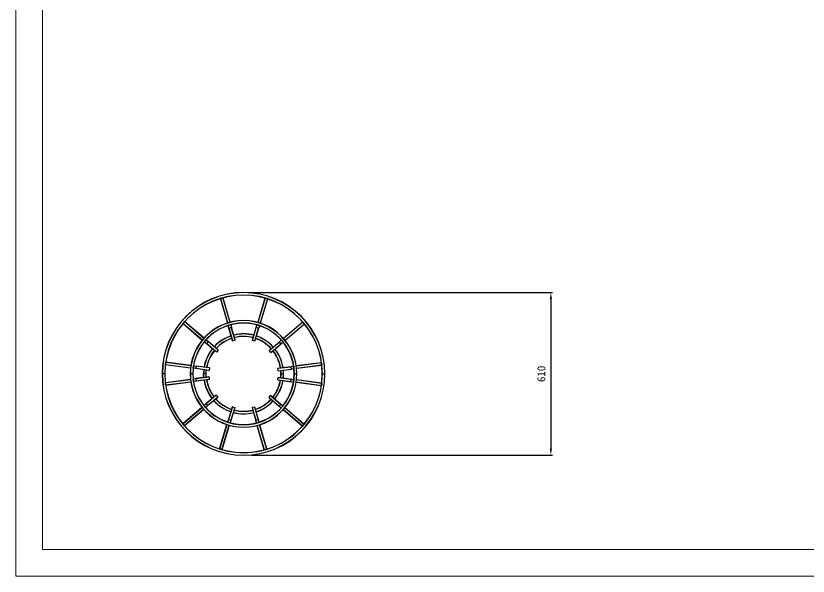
# Model space of a CAD drawing. Header units: millimetres. Extents: x -2251 to 3689, y -1488 to 2712.
# Drawn here: x -2251 to 719, y -1488 to 612 of the extents above; entities that cross this region are included whole.
import ezdxf

# ---------------------------------------------------------------- set-up
doc = ezdxf.new("R2010")
doc.units = ezdxf.units.MM
doc.header["$PDSIZE"] = -1
doc.layers.add('tabelka', color=155, linetype='Continuous')
doc.layers.add('WYMIAR', color=96, linetype='Continuous')
doc.dimstyles.new('1-1', dxfattribs={"dimtxt": 30, "dimasz": 25, "dimexe": 6.25, "dimexo": 30, "dimgap": 20.625, "dimtad": 1, "dimdec": 1, "dimtxsty": 'Standard', "dimcen": 0, "dimclrd": 2, "dimclre": 2, "dimclrt": 2, "dimadec": 0, "dimazin": 0, "dimtfac": 1, "dimtdec": 1, "dimtmove": 0, "dimatfit": 3, "dimfxl": 1, "dimarcsym": 0})

# ---------------------------------------------------------------- blocks, each defined once
blk = doc.blocks.new('rzut')
for p, q in [((-1484.3, 388.1), (-1458, 297.3)), ((-1484, 388.7), (-1475.4, 391.2)), ((-1484, 388.7), (-1457.5, 297.5)), ((-1475.4, 391.2), (-1448.9, 300)), ((-1474.7, 390.9), (-1448.4, 300.1)), ((-1317.1, 390), (-1344.4, 299.6)), ((-1316.5, 390.4), (-1343.9, 299.4)), ((-1307.9, 387.8), (-1335.3, 296.8)), ((-1307.5, 387.1), (-1334.8, 296.7)), ((-1316.5, 390.4), (-1307.9, 387.8)), ((-1623.6, 296), (-1617.7, 302.9)), ((-1617.7, 302.9), (-1545.8, 240.8)), ((-1617, 302.9), (-1545.5, 241.2)), ((-1175.8, 300.6), (-1247.9, 239.6)), ((-1175, 300.5), (-1247.6, 239.2)), ((-1175, 300.5), (-1169.2, 293.6)), ((-1623.6, 296), (-1551.7, 234)), ((-1623.6, 295.3), (-1552, 233.6)), ((-1452.6, 278.6), (-1455.1, 287.3)), ((-1454.7, 287.9), (-1446.1, 290.4)), ((-1438.6, 230.6), (-1452.6, 278.6)), ((-1443.3, 280.8), (-1451.9, 278.3)), ((-1438, 230.2), (-1451.9, 278.3)), ((-1445.5, 290.1), (-1442.9, 281.4)), ((-1429.3, 232.8), (-1443.3, 280.8)), ((-1429, 233.4), (-1442.9, 281.4)), ((-1364.5, 233), (-1350, 280.9)), ((-1364.2, 232.4), (-1349.7, 280.3)), ((-1355.5, 229.8), (-1341.1, 277.7)), ((-1354.9, 230.1), (-1340.5, 278)), ((-1350, 280.9), (-1347.4, 289.5)), ((-1341.1, 277.7), (-1349.7, 280.3)), ((-1346.8, 289.9), (-1338.2, 287.3)), ((-1337.9, 286.6), (-1340.5, 278)), ((-1169.2, 293.6), (-1241.8, 232.3)), ((-1169.3, 292.9), (-1241.5, 232)), ((-1544.1, 227.4), (-1538.3, 234.3)), ((-1537.3, 220.9), (-1544.1, 226.7)), ((-1537.6, 234.3), (-1530.7, 228.4)), ((-1499.4, 188.2), (-1537.3, 220.9)), ((-1530.7, 227.7), (-1536.6, 220.9)), ((-1498.7, 188.2), (-1536.6, 220.9)), ((-1492.9, 195.7), (-1530.7, 228.4)), ((-1492.8, 195), (-1530.7, 227.7)), ((-1429.3, 232.8), (-1438, 230.2)), ((-1355.5, 229.8), (-1364.2, 232.4)), ((-1301.1, 194), (-1262.9, 226.3)), ((-1301, 194.7), (-1262.8, 227)), ((-1295.3, 187.2), (-1257.1, 219.4)), ((-1294.6, 187.1), (-1256.4, 219.4)), ((-1257.1, 219.4), (-1262.9, 226.3)), ((-1262.8, 227), (-1255.9, 232.8)), ((-1249.5, 225.2), (-1256.4, 219.4)), ((-1255.2, 232.8), (-1249.4, 225.9)), ((-1492.8, 195), (-1498.7, 188.2)), ((-1295.3, 187.2), (-1301.1, 194)), ((-1690.2, 142.3), (-1689, 151.2)), ((-1689, 151.2), (-1594.9, 138.3)), ((-1688.4, 151.7), (-1594.8, 138.8)), ((-1105.9, 148.6), (-1199.7, 136.7)), ((-1690.2, 142.3), (-1596.1, 129.4)), ((-1689.8, 141.7), (-1596.2, 128.9)), ((-1586.2, 128.1), (-1585, 137)), ((-1576.9, 126.3), (-1585.8, 127.5)), ((-1584.4, 137.4), (-1575.5, 136.2)), ((-1527.3, 119.5), (-1576.9, 126.3)), ((-1575.1, 135.6), (-1576.3, 126.7)), ((-1526.7, 119.9), (-1576.3, 126.7)), ((-1526, 129.4), (-1575.5, 136.2)), ((-1525.5, 128.8), (-1575.1, 135.6)), ((-1525.5, 128.8), (-1526.7, 119.9)), ((-1269.1, 127.5), (-1219.4, 133.7)), ((-1267.9, 118.5), (-1269.1, 127.5)), ((-1268.6, 128), (-1219, 134.3)), ((-1267.9, 118.5), (-1218.3, 124.8)), ((-1267.4, 118.1), (-1217.8, 124.4)), ((-1218.3, 124.8), (-1219.4, 133.7)), ((-1219, 134.3), (-1210.1, 135.4)), ((-1208.8, 125.5), (-1217.8, 124.4)), ((-1209.5, 135), (-1208.4, 126.1)), ((-1105.4, 148.1), (-1199.6, 136.2)), ((-1104.2, 139.2), (-1198.5, 127.3)), ((-1104.7, 138.7), (-1198.4, 126.8)), ((-1105.4, 148.1), (-1104.2, 139.2)), ((-1701.9, 106.7), (-1702.4, 106.7)), ((-1692.9, 106.7), (-1701.9, 106.7)), ((-1692.4, 106.7), (-1692.9, 106.7)), ((-1596.9, 106.7), (-1597.4, 106.7)), ((-1587.9, 106.7), (-1596.9, 106.7)), ((-1587.4, 106.7), (-1587.9, 106.7)), ((-1527.4, 95.3), (-1577.1, 89.1)), ((-1526.9, 94.9), (-1576.5, 88.6)), ((-1546.9, 106.7), (-1547.4, 106.7)), ((-1537.9, 106.7), (-1546.9, 106.7)), ((-1537.4, 106.7), (-1537.9, 106.7)), ((-1526.9, 94.9), (-1525.8, 86)), ((-1269.3, 84.6), (-1268.1, 93.6)), ((-1268.1, 93.6), (-1218.5, 86.8)), ((-1267.5, 94), (-1218, 87.2)), ((-1257.4, 106.7), (-1256.9, 106.7)), ((-1256.9, 106.7), (-1247.9, 106.7)), ((-1247.9, 106.7), (-1247.4, 106.7)), ((-1207.4, 106.7), (-1206.9, 106.7)), ((-1206.9, 106.7), (-1197.9, 106.7)), ((-1197.9, 106.7), (-1197.4, 106.7)), ((-1102.4, 106.7), (-1101.9, 106.7)), ((-1101.9, 106.7), (-1092.9, 106.7)), ((-1092.9, 106.7), (-1092.4, 106.7)), ((-1690.6, 74.2), (-1596.4, 86.1)), ((-1689.5, 65.3), (-1690.6, 74.2)), ((-1690.1, 74.8), (-1596.4, 86.6)), ((-1689.5, 65.3), (-1595.2, 77.2)), ((-1688.9, 64.9), (-1595.1, 76.7)), ((-1585.3, 78.5), (-1586.4, 87.4)), ((-1586, 88), (-1577.1, 89.1)), ((-1575.8, 79.2), (-1584.7, 78)), ((-1576.5, 88.6), (-1575.4, 79.7)), ((-1526.2, 85.4), (-1575.8, 79.2)), ((-1525.8, 86), (-1575.4, 79.7)), ((-1269.3, 84.6), (-1219.7, 77.8)), ((-1268.9, 84.1), (-1219.3, 77.3)), ((-1219.7, 77.8), (-1218.5, 86.8)), ((-1210.4, 76.1), (-1219.3, 77.3)), ((-1218, 87.2), (-1209, 86)), ((-1208.6, 85.4), (-1209.8, 76.5)), ((-1106.4, 61.8), (-1200, 74.6)), ((-1105.8, 62.2), (-1199.9, 75.1)), ((-1104.6, 71.2), (-1198.7, 84)), ((-1105, 71.7), (-1198.6, 84.5)), ((-1104.6, 71.2), (-1105.8, 62.2)), ((-1500.3, 26.4), (-1538.5, -5.9)), ((-1499.6, 26.3), (-1537.8, -6)), ((-1493.7, 19.4), (-1532, -12.9)), ((-1493.8, 18.7), (-1532, -13.6)), ((-1499.6, 26.3), (-1493.7, 19.4)), ((-1302, 18.4), (-1296.1, 25.2)), ((-1302, 18.4), (-1264.1, -14.3)), ((-1302, 17.7), (-1264.1, -15)), ((-1296.1, 25.2), (-1258.3, -7.5)), ((-1295.4, 25.3), (-1257.6, -7.4)), ((-1625.6, -80.2), (-1553, -18.9)), ((-1625.5, -79.5), (-1553.4, -18.5)), ((-1619.8, -87.1), (-1547.2, -25.8)), ((-1619.1, -87.1), (-1546.9, -26.1)), ((-1539.6, -19.3), (-1545.4, -12.4)), ((-1545.3, -11.7), (-1538.5, -5.9)), ((-1532, -13.6), (-1538.9, -19.4)), ((-1537.8, -6), (-1532, -12.9)), ((-1439.9, -16.7), (-1454.4, -64.6)), ((-1439.3, -16.3), (-1453.7, -64.2)), ((-1430.7, -19), (-1445.1, -66.8)), ((-1430.3, -19.6), (-1444.8, -67.5)), ((-1439.3, -16.3), (-1430.7, -19)), ((-1365.8, -19.9), (-1351.9, -67.9)), ((-1365.5, -19.3), (-1356.8, -16.8)), ((-1365.5, -19.3), (-1351.5, -67.3)), ((-1356.8, -16.8), (-1342.9, -64.8)), ((-1356.2, -17.1), (-1342.3, -65.2)), ((-1264.1, -14.3), (-1258.3, -7.5)), ((-1257.3, -20.8), (-1264.1, -15)), ((-1257.6, -7.4), (-1250.7, -13.3)), ((-1250.7, -14), (-1256.6, -20.8)), ((-1177.8, -89.4), (-1249.3, -27.7)), ((-1177.1, -89.4), (-1249, -27.3)), ((-1171.2, -82.6), (-1243.1, -20.5)), ((-1171.3, -81.9), (-1242.8, -20.1)), ((-1619.8, -87.1), (-1625.6, -80.2)), ((-1487.3, -173.7), (-1460, -83.2)), ((-1487, -174.3), (-1459.5, -83.4)), ((-1478.4, -176.9), (-1450.9, -86)), ((-1477.7, -176.6), (-1450.4, -86.1)), ((-1457, -73.2), (-1454.4, -64.6)), ((-1448, -76.4), (-1456.6, -73.8)), ((-1453.7, -64.2), (-1445.1, -66.8)), ((-1444.8, -67.5), (-1447.4, -76.1)), ((-1349.4, -76.6), (-1351.9, -67.9)), ((-1351.5, -67.3), (-1342.9, -64.8)), ((-1340.1, -74.4), (-1348.7, -76.9)), ((-1320.1, -177.4), (-1346.4, -86.7)), ((-1319.5, -177.7), (-1346, -86.5)), ((-1342.3, -65.2), (-1339.8, -73.8)), ((-1310.8, -175.2), (-1337.3, -84)), ((-1310.5, -174.6), (-1336.8, -83.9)), ((-1171.2, -82.6), (-1177.1, -89.4)), ((-1478.4, -176.9), (-1487, -174.3)), ((-1310.8, -175.2), (-1319.5, -177.7))]:
    blk.add_line(p, q)
at = {"flags": 128}
for points in [[(-1537.9, 106.7), (-1537.7, 113.8), (-1537.2, 120.8)], [(-1537.4, 106.7), (-1537.2, 113.8), (-1536.7, 120.8)], [(-1546.8, 92.9), (-1547.2, 99.5), (-1547.4, 106.7)], [(-1546.3, 93), (-1546.7, 99.4), (-1546.9, 106.7)], [(-1537.3, 94.1), (-1537.7, 99.6), (-1537.9, 106.7)], [(-1536.8, 94.2), (-1537.2, 99.6), (-1537.4, 106.7)]]:
    blk.add_lwpolyline(points, dxfattribs=at)
for centre, radius, start, end in [((-1397.4, 106.7), 305, 0, 180), ((-1397.4, 106.7), 304.5, 0, 180), ((-1397.4, 106.7), 295.5, 0, 180), ((-1397.4, 106.7), 295, 0, 180), ((-1483.9, 388.2), 0.5, 106.1978, 196.1978), ((-1475.2, 390.7), 0.5, 16.1978, 106.1978), ((-1316.6, 389.9), 0.5, 73.1978, 163.1978), ((-1308, 387.3), 0.5, 343.1978, 73.1978), ((-1617.3, 302.5), 0.5, 49.1978, 139.1978), ((-1397.4, 106.7), 200, 0, 180), ((-1397.4, 106.7), 199.5, 0, 180), ((-1397.4, 106.7), 190.5, 0, 180), ((-1175.4, 300.2), 0.5, 40.1978, 130.1978), ((-1623.2, 295.7), 0.5, 139.1978, 229.1978), ((-1397.4, 106.7), 190, 0, 180), ((-1454.6, 287.4), 0.5, 106.1978, 196.1978), ((-1452.1, 278.8), 0.5, 196.1978, 286.1978), ((-1445.9, 289.9), 0.5, 16.1978, 106.1978), ((-1443.4, 281.3), 0.5, 286.1978, 16.1978), ((-1349.6, 280.8), 0.5, 163.1978, 253.1978), ((-1347, 289.4), 0.5, 73.1978, 163.1978), ((-1340.9, 278.2), 0.5, 253.1978, 343.1978), ((-1338.3, 286.8), 0.5, 343.1978, 73.1978), ((-1169.6, 293.3), 0.5, 310.1978, 40.1978), ((-1397.4, 106.7), 150, 108.108, 137.2876), ((-1397.4, 106.7), 149.5, 108.1144, 137.2812), ((-1397.4, 106.7), 140.5, 108.2372, 137.1584), ((-1397.4, 106.7), 140, 108.2445, 137.1511), ((-1397.4, 106.7), 150, 75.108, 104.2876), ((-1397.4, 106.7), 149.5, 75.1144, 104.2812), ((-1397.4, 106.7), 140.5, 75.2372, 104.1584), ((-1397.4, 106.7), 140, 75.2445, 104.1511), ((-1397.4, 106.7), 140, 42.2445, 71.1511), ((-1397.4, 106.7), 140.5, 42.2372, 71.1584), ((-1397.4, 106.7), 149.5, 42.1144, 71.2812), ((-1397.4, 106.7), 150, 42.108, 71.2876), ((-1543.8, 227.1), 0.5, 139.1978, 229.1978), ((-1537.9, 233.9), 0.5, 49.1978, 139.1978), ((-1536.9, 221.2), 0.5, 229.1978, 319.1978), ((-1531.1, 228), 0.5, 319.1978, 49.1978), ((-1438.1, 230.7), 0.5, 196.1978, 286.1978), ((-1429.5, 233.2), 0.5, 286.1978, 16.1978), ((-1364, 232.9), 0.5, 163.1978, 253.1978), ((-1355.4, 230.3), 0.5, 253.1978, 343.1978), ((-1262.5, 226.6), 0.5, 130.1978, 220.1978), ((-1256.7, 219.8), 0.5, 220.1978, 310.1978), ((-1255.6, 232.4), 0.5, 40.1978, 130.1978), ((-1249.8, 225.6), 0.5, 310.1978, 40.1978), ((-1397.4, 106.7), 150, 141.108, 170.2876), ((-1397.4, 106.7), 149.5, 141.1144, 170.2812), ((-1397.4, 106.7), 140.5, 141.2372, 170.1584), ((-1397.4, 106.7), 140, 141.2445, 170.1511), ((-1499.1, 188.6), 0.5, 229.1978, 319.1978), ((-1493.2, 195.4), 0.5, 319.1978, 49.1978), ((-1300.7, 194.3), 0.5, 130.1978, 220.1978), ((-1294.9, 187.5), 0.5, 220.1978, 310.1978), ((-1397.4, 106.7), 140, 9.2445, 38.1511), ((-1397.4, 106.7), 140.5, 9.2372, 38.1584), ((-1397.4, 106.7), 149.5, 9.1144, 38.2812), ((-1397.4, 106.7), 150, 9.108, 38.2876), ((-1688.5, 151.2), 0.5, 82.1978, 172.1978), ((-1105.9, 148.1), 0.5, 7.1978, 97.1978), ((-1689.7, 142.2), 0.5, 172.1978, 262.1978), ((-1585.7, 128), 0.5, 172.1978, 262.1978), ((-1584.5, 136.9), 0.5, 82.1978, 172.1978), ((-1576.8, 126.8), 0.5, 262.1978, 352.1978), ((-1575.6, 135.7), 0.5, 352.1978, 82.1978), ((-1397.4, 106.7), 150, 174.108, 180), ((-1397.4, 106.7), 149.5, 174.1144, 180), ((-1527.2, 120), 0.5, 262.1978, 352.1978), ((-1526, 128.9), 0.5, 352.1978, 82.1978), ((-1268.6, 127.5), 0.5, 97.1978, 187.1978), ((-1397.4, 106.7), 140, 354.2445, 5.1511), ((-1397.4, 106.7), 140.5, 354.2372, 5.1584), ((-1397.4, 106.7), 149.5, 354.1144, 5.2812), ((-1397.4, 106.7), 150, 354.108, 5.2876), ((-1219, 133.8), 0.5, 97.1978, 187.1978), ((-1217.8, 124.9), 0.5, 187.1978, 277.1978), ((-1210, 134.9), 0.5, 7.1978, 97.1978), ((-1208.9, 126), 0.5, 277.1978, 7.1978), ((-1104.7, 139.2), 0.5, 277.1978, 7.1978), ((-1397.4, 106.7), 305, 180, 0), ((-1397.4, 106.7), 304.5, 180, 0), ((-1397.4, 106.7), 295.5, 180, 0), ((-1397.4, 106.7), 295, 180, 0), ((-1397.4, 106.7), 200, 180, 0), ((-1397.4, 106.7), 199.5, 180, 0), ((-1397.4, 106.7), 190.5, 180, 0), ((-1397.4, 106.7), 190, 180, 0), ((-1527.4, 94.9), 0.5, 7.1978, 97.1978), ((-1267.6, 93.5), 0.5, 82.1978, 172.1978), ((-1267.5, 118.6), 0.5, 187.1978, 277.1978), ((-1690.1, 74.3), 0.5, 97.1978, 187.1978), ((-1689, 65.4), 0.5, 187.1978, 277.1978), ((-1585.9, 87.5), 0.5, 97.1978, 187.1978), ((-1584.8, 78.5), 0.5, 187.1978, 277.1978), ((-1577, 88.6), 0.5, 7.1978, 97.1978), ((-1575.9, 79.7), 0.5, 277.1978, 7.1978), ((-1397.4, 106.7), 150, 189.108, 218.2876), ((-1397.4, 106.7), 149.5, 189.1144, 218.2812), ((-1397.4, 106.7), 140.5, 189.2372, 218.1584), ((-1397.4, 106.7), 140, 189.2445, 218.1511), ((-1526.2, 85.9), 0.5, 277.1978, 7.1978), ((-1397.4, 106.7), 140, 321.2445, 350.1511), ((-1397.4, 106.7), 140.5, 321.2372, 350.1584), ((-1397.4, 106.7), 149.5, 321.1144, 350.2812), ((-1397.4, 106.7), 150, 321.108, 350.2876), ((-1268.8, 84.6), 0.5, 172.1978, 262.1978), ((-1219.2, 77.8), 0.5, 172.1978, 262.1978), ((-1218, 86.7), 0.5, 82.1978, 172.1978), ((-1210.3, 76.6), 0.5, 262.1978, 352.1978), ((-1209.1, 85.5), 0.5, 352.1978, 82.1978), ((-1106.3, 62.3), 0.5, 262.1978, 352.1978), ((-1105.1, 71.2), 0.5, 352.1978, 82.1978), ((-1397.4, 106.7), 150, 222.108, 251.2876), ((-1397.4, 106.7), 149.5, 222.1144, 251.2812), ((-1397.4, 106.7), 140.5, 222.2372, 251.1584), ((-1397.4, 106.7), 140, 222.2445, 251.1511), ((-1499.9, 26), 0.5, 40.1978, 130.1978), ((-1494.1, 19.1), 0.5, 310.1978, 40.1978), ((-1397.4, 106.7), 140, 288.2445, 317.1511), ((-1397.4, 106.7), 140.5, 288.2372, 317.1584), ((-1397.4, 106.7), 149.5, 288.1144, 317.2812), ((-1397.4, 106.7), 150, 288.108, 317.2876), ((-1301.6, 18.1), 0.5, 139.1978, 229.1978), ((-1295.7, 24.9), 0.5, 49.1978, 139.1978), ((-1545, -12.1), 0.5, 130.1978, 220.1978), ((-1539.2, -19), 0.5, 220.1978, 310.1978), ((-1538.1, -6.3), 0.5, 40.1978, 130.1978), ((-1532.3, -13.2), 0.5, 310.1978, 40.1978), ((-1439.4, -16.8), 0.5, 73.1978, 163.1978), ((-1397.4, 106.7), 140.5, 255.2372, 284.1584), ((-1397.4, 106.7), 140, 255.2445, 284.1511), ((-1430.8, -19.4), 0.5, 343.1978, 73.1978), ((-1365.4, -19.8), 0.5, 106.1978, 196.1978), ((-1356.7, -17.3), 0.5, 16.1978, 106.1978), ((-1263.8, -14.6), 0.5, 139.1978, 229.1978), ((-1257.9, -7.8), 0.5, 49.1978, 139.1978), ((-1256.9, -20.5), 0.5, 229.1978, 319.1978), ((-1251.1, -13.7), 0.5, 319.1978, 49.1978), ((-1397.4, 106.7), 150, 255.108, 284.2876), ((-1397.4, 106.7), 149.5, 255.1144, 284.2812), ((-1625.2, -79.9), 0.5, 130.1978, 220.1978), ((-1619.4, -86.7), 0.5, 220.1978, 310.1978), ((-1456.5, -73.3), 0.5, 163.1978, 253.1978), ((-1453.9, -64.7), 0.5, 73.1978, 163.1978), ((-1447.9, -75.9), 0.5, 253.1978, 343.1978), ((-1445.3, -67.3), 0.5, 343.1978, 73.1978), ((-1351.4, -67.8), 0.5, 106.1978, 196.1978), ((-1348.9, -76.5), 0.5, 196.1978, 286.1978), ((-1342.8, -65.3), 0.5, 16.1978, 106.1978), ((-1340.2, -73.9), 0.5, 286.1978, 16.1978), ((-1171.6, -82.3), 0.5, 319.1978, 49.1978), ((-1177.5, -89.1), 0.5, 229.1978, 319.1978), ((-1486.8, -173.8), 0.5, 163.1978, 253.1978), ((-1478.2, -176.4), 0.5, 253.1978, 343.1978), ((-1319.6, -177.3), 0.5, 196.1978, 286.1978), ((-1311, -174.8), 0.5, 286.1978, 16.1978)]:
    blk.add_arc(centre, radius, start, end)
blk = doc.blocks.new('*D13')
at = {"layer": 'Defpoints', "color": 0}
for p in [(-1397.4, -425.2), (-1397.4, -1035.2), (-245.5, -1035.2)]:
    blk.add_point(p, dxfattribs=at)
at = {"layer": 'WYMIAR', "color": 2, "lineweight": -2}
for p, q in [((-1367.4, -425.2), (-239.3, -425.2)), ((-245.5, -450.2), (-245.5, -1010.2)), ((-1367.4, -1035.2), (-239.3, -1035.2))]:
    blk.add_line(p, q, dxfattribs=at)
at = {"layer": 'WYMIAR', "color": 2}
for points in [[(-249.7, -450.2), (-241.4, -450.2), (-245.5, -425.2)], [(-249.7, -1010.2), (-241.4, -1010.2), (-245.5, -1035.2)]]:
    blk.add_solid(points, dxfattribs=at)
at = {"layer": 'WYMIAR', "color": 2, "insert": (-281.2, -730.2), "char_height": 30, "attachment_point": 5, "rotation": 90}
blk.add_mtext('610', dxfattribs=at)

msp = doc.modelspace()

# ---------------------------------------------------------------- linework, layer by layer
at = {"layer": 'tabelka', "lineweight": 5}
for points in [[(-2251.04, 2711.64), (3688.96, 2711.64), (3688.96, -1488.36), (-2251.04, -1488.36)], [(-2151.04, 2611.64), (3588.96, 2611.64), (3588.96, -1388.36), (-2151.04, -1388.36)]]:
    msp.add_lwpolyline(points, close=True, dxfattribs=at)

# ---------------------------------------------------------------- block references
msp.add_blockref('rzut', (0, -836.93))

# ---------------------------------------------------------------- dimensions: what is measured, and where the dimension line sits
at = {"layer": 'WYMIAR'}
dim = msp.add_linear_dim(base=(-245.54, -1035.2), p1=(-1397.41, -425.2), p2=(-1397.41, -1035.2), angle=90, dimstyle='1-1', dxfattribs=at)
dim.commit()
dim.dimension.update_dxf_attribs({"geometry": '*D13', "text_midpoint": (-281.17, -730.2)})

doc.saveas('drawing.dxf')
